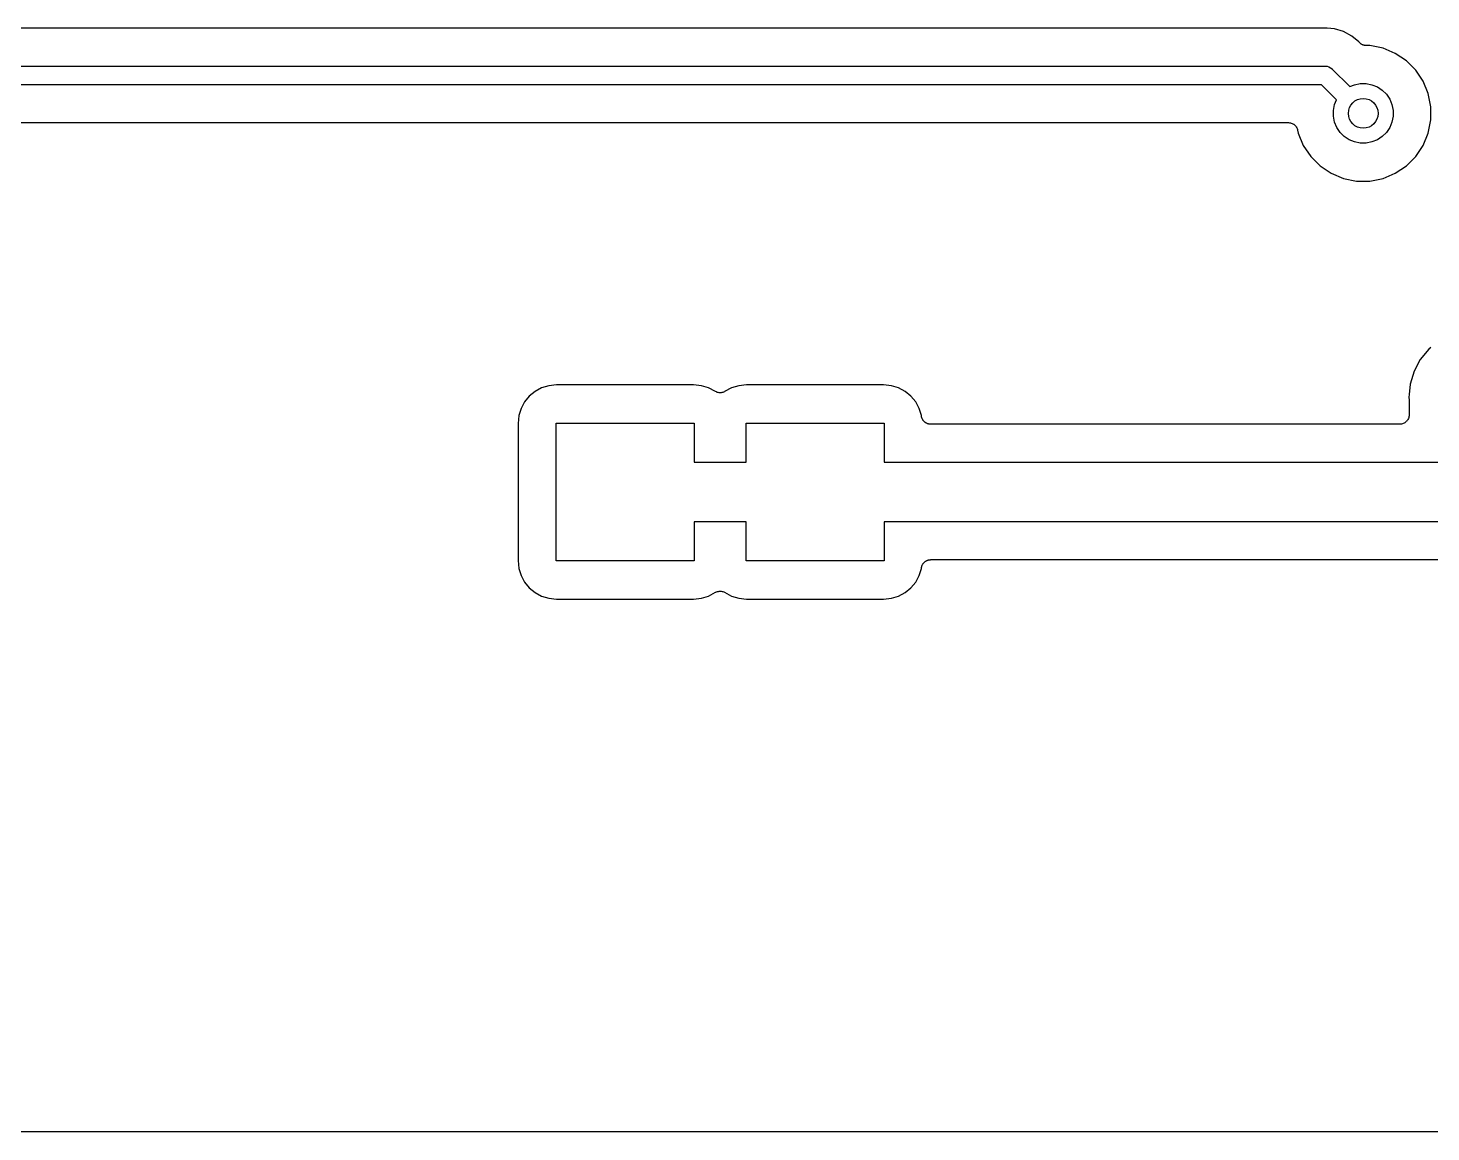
# Model space of a CAD drawing. Extents: x 3.65 to 7.93, y -5.83 to -2.58.
# Drawn here: x 5.285 to 6.026, y -5.828 to -5.245 of the extents above; entities that cross this region are included whole.
import ezdxf

# ---------------------------------------------------------------- set-up
doc = ezdxf.new("R2010")
doc.units = 0
doc.header["$MEASUREMENT"] = 0
doc.layers.add('BLACK', color=7, linetype='CONTINUOUS')

msp = doc.modelspace()

# ---------------------------------------------------------------- linework, layer by layer
at = {"layer": 'BLACK', "linetype": 'CONTINUOUS'}
for p, q in [((5.96853, -5.24508), (5.01147, -5.24508)), ((5.96874, -5.24506), (5.96853, -5.24508)), ((5.96895, -5.24506), (5.96874, -5.24506)), ((5.96902, -5.24505), (5.96895, -5.24506)), ((5.97, -5.24496), (5.96902, -5.24505)), ((5.97098, -5.24505), (5.97, -5.24496)), ((5.97489, -5.24544), (5.97098, -5.24505)), ((5.97098, -5.24505), (5.97098, -5.24505)), ((5.97958, -5.24686), (5.97489, -5.24544)), ((5.98391, -5.24918), (5.97958, -5.24686)), ((5.98771, -5.25229), (5.98391, -5.24918)), ((5.98781, -5.25242), (5.98771, -5.25229)), ((5.98797, -5.25258), (5.98781, -5.25242)), ((5.98811, -5.25275), (5.98797, -5.25258)), ((5.98831, -5.25292), (5.98811, -5.25275)), ((5.9885, -5.25311), (5.98831, -5.25292)), ((5.98869, -5.25324), (5.9885, -5.25311)), ((5.98886, -5.25338), (5.98869, -5.25324)), ((5.98909, -5.25351), (5.98886, -5.25338)), ((5.98932, -5.25366), (5.98909, -5.25351)), ((5.98952, -5.25374), (5.98932, -5.25366)), ((5.98971, -5.25385), (5.98952, -5.25374)), ((5.98997, -5.25393), (5.98971, -5.25385)), ((5.99022, -5.25403), (5.98997, -5.25393)), ((5.99043, -5.25408), (5.99022, -5.25403)), ((5.99064, -5.25414), (5.99043, -5.25408)), ((5.99091, -5.25417), (5.99064, -5.25414)), ((5.99117, -5.25423), (5.99091, -5.25417)), ((5.99139, -5.25423), (5.99117, -5.25423)), ((5.99161, -5.25425), (5.99139, -5.25423)), ((5.99168, -5.25425), (5.99161, -5.25425)), ((5.99352, -5.25425), (5.99168, -5.25425)), ((6.00043, -5.25563), (5.99352, -5.25425)), ((6.00693, -5.25832), (6.00043, -5.25563)), ((6.01279, -5.26223), (6.00693, -5.25832)), ((6.01777, -5.26721), (6.01279, -5.26223)), ((5.01024, -5.26508), (5.96976, -5.26508)), ((5.96976, -5.26508), (5.97, -5.26506)), ((5.97, -5.26506), (5.97024, -5.26508)), ((5.97024, -5.26508), (5.97024, -5.26508)), ((5.97024, -5.26508), (5.97096, -5.26515)), ((5.97096, -5.26515), (5.97189, -5.26543)), ((5.97189, -5.26543), (5.97275, -5.26589)), ((5.97275, -5.26589), (5.9735, -5.2665)), ((5.9735, -5.2665), (5.97365, -5.26669)), ((5.97365, -5.26669), (5.98287, -5.27591)), ((6.02168, -5.27307), (6.01777, -5.26721)), ((5.96796, -5.27492), (5.01204, -5.27492)), ((5.97591, -5.28287), (5.96796, -5.27492)), ((5.98287, -5.27591), (5.98541, -5.27486)), ((5.98541, -5.27486), (5.98845, -5.27425)), ((5.98845, -5.27425), (5.99155, -5.27425)), ((5.99155, -5.27425), (5.99459, -5.27486)), ((5.99459, -5.27486), (5.99746, -5.27604)), ((5.99746, -5.27604), (6.00004, -5.27777)), ((6.02437, -5.27957), (6.02168, -5.27307)), ((5.97486, -5.28541), (5.97591, -5.28287)), ((6.00004, -5.27777), (6.00223, -5.27996)), ((6.00223, -5.27996), (6.00396, -5.28254)), ((6.00396, -5.28254), (6.00514, -5.28541)), ((6.02575, -5.28648), (6.02437, -5.27957)), ((5.97425, -5.28845), (5.97486, -5.28541)), ((5.97425, -5.29155), (5.97425, -5.28845)), ((5.97486, -5.29459), (5.97425, -5.29155)), ((6.00514, -5.28541), (6.00575, -5.28845)), ((6.00575, -5.29155), (6.00514, -5.29459)), ((6.00575, -5.28845), (6.00575, -5.29155)), ((6.02575, -5.29352), (6.02575, -5.28648)), ((5.02239, -5.29492), (5.95043, -5.29492)), ((5.95043, -5.29492), (5.95046, -5.29492)), ((5.95046, -5.29492), (5.95046, -5.29492)), ((5.95046, -5.29492), (5.95046, -5.29492)), ((5.95046, -5.29492), (5.9505, -5.29492)), ((5.9505, -5.29492), (5.95096, -5.29497)), ((5.95096, -5.29497), (5.95143, -5.29502)), ((5.95143, -5.29502), (5.95145, -5.29503)), ((5.95145, -5.29503), (5.95147, -5.29503)), ((5.95147, -5.29503), (5.95191, -5.29517)), ((5.95191, -5.29517), (5.95236, -5.29531)), ((5.95236, -5.29531), (5.95238, -5.29532)), ((5.95238, -5.29532), (5.9524, -5.29533)), ((5.9524, -5.29533), (5.95281, -5.29555)), ((5.95281, -5.29555), (5.95322, -5.29577)), ((5.95322, -5.29577), (5.95323, -5.29579)), ((5.95323, -5.29579), (5.95325, -5.2958)), ((5.95325, -5.2958), (5.95361, -5.29609)), ((5.95361, -5.29609), (5.95397, -5.29639)), ((5.95397, -5.29639), (5.95398, -5.29641)), ((5.95398, -5.29641), (5.954, -5.29642)), ((5.954, -5.29642), (5.95429, -5.29679)), ((5.95429, -5.29679), (5.95459, -5.29715)), ((5.95459, -5.29715), (5.9546, -5.29717)), ((5.9546, -5.29717), (5.95461, -5.29718)), ((5.95461, -5.29718), (5.95483, -5.2976)), ((5.95483, -5.2976), (5.95505, -5.29801)), ((5.95505, -5.29801), (5.95505, -5.29803)), ((5.95505, -5.29803), (5.95506, -5.29805)), ((5.95506, -5.29805), (5.95519, -5.2985)), ((5.95519, -5.2985), (5.95533, -5.29895)), ((5.95533, -5.29895), (5.95563, -5.30043)), ((5.97604, -5.29746), (5.97486, -5.29459)), ((5.97777, -5.30004), (5.97604, -5.29746)), ((6.00396, -5.29746), (6.00223, -5.30004)), ((6.00514, -5.29459), (6.00396, -5.29746)), ((6.02437, -5.30043), (6.02575, -5.29352)), ((5.95563, -5.30043), (5.95832, -5.30693)), ((5.95832, -5.30693), (5.96223, -5.31279)), ((5.97996, -5.30223), (5.97777, -5.30004)), ((5.98254, -5.30396), (5.97996, -5.30223)), ((5.98541, -5.30514), (5.98254, -5.30396)), ((5.98845, -5.30575), (5.98541, -5.30514)), ((5.99155, -5.30575), (5.98845, -5.30575)), ((5.99459, -5.30514), (5.99155, -5.30575)), ((5.99746, -5.30396), (5.99459, -5.30514)), ((6.00004, -5.30223), (5.99746, -5.30396)), ((6.00223, -5.30004), (6.00004, -5.30223)), ((6.01777, -5.31279), (6.02168, -5.30693)), ((6.02168, -5.30693), (6.02437, -5.30043)), ((5.96223, -5.31279), (5.96721, -5.31777)), ((6.01279, -5.31777), (6.01777, -5.31279)), ((5.96721, -5.31777), (5.97307, -5.32168)), ((5.97307, -5.32168), (5.97957, -5.32437)), ((6.00043, -5.32437), (6.00693, -5.32168)), ((6.00693, -5.32168), (6.01279, -5.31777)), ((5.97957, -5.32437), (5.98648, -5.32575)), ((5.98648, -5.32575), (5.99352, -5.32575)), ((5.99352, -5.32575), (6.00043, -5.32437)), ((6.0246, -5.4146), (6.02013, -5.42004)), ((6.02577, -5.41364), (6.0246, -5.4146)), ((6.02013, -5.42004), (6.01681, -5.42625)), ((6.01477, -5.43299), (6.01423, -5.43849)), ((6.01681, -5.42625), (6.01477, -5.43299)), ((5.54937, -5.43937), (5.54687, -5.44242)), ((5.55242, -5.43687), (5.54937, -5.43937)), ((5.55589, -5.43502), (5.55242, -5.43687)), ((5.55966, -5.43387), (5.55589, -5.43502)), ((5.56383, -5.43346), (5.55966, -5.43387)), ((5.63617, -5.43346), (5.56383, -5.43346)), ((5.64034, -5.43387), (5.63617, -5.43346)), ((5.64411, -5.43502), (5.64034, -5.43387)), ((5.64784, -5.43701), (5.64411, -5.43502)), ((5.64827, -5.43719), (5.64784, -5.43701)), ((5.6487, -5.43737), (5.64827, -5.43719)), ((5.64872, -5.43738), (5.6487, -5.43737)), ((5.64874, -5.43738), (5.64872, -5.43738)), ((5.64919, -5.43748), (5.64874, -5.43738)), ((5.64965, -5.43757), (5.64919, -5.43748)), ((5.64967, -5.43757), (5.64965, -5.43757)), ((5.6497, -5.43758), (5.64967, -5.43757)), ((5.65016, -5.43758), (5.6497, -5.43758)), ((5.65063, -5.43758), (5.65016, -5.43758)), ((5.65065, -5.43758), (5.65063, -5.43758)), ((5.65067, -5.43758), (5.65065, -5.43758)), ((5.65113, -5.43749), (5.65067, -5.43758)), ((5.65159, -5.4374), (5.65113, -5.43749)), ((5.65161, -5.4374), (5.65159, -5.4374)), ((5.65163, -5.43739), (5.65161, -5.4374)), ((5.65206, -5.43722), (5.65163, -5.43739)), ((5.65249, -5.43704), (5.65206, -5.43722)), ((5.65253, -5.43702), (5.65249, -5.43704)), ((5.65254, -5.43702), (5.65253, -5.43702)), ((5.65253, -5.43702), (5.65253, -5.43702)), ((5.65255, -5.43701), (5.65254, -5.43702)), ((5.65629, -5.43502), (5.65255, -5.43701)), ((5.66006, -5.43387), (5.65629, -5.43502)), ((5.66422, -5.43346), (5.66006, -5.43387)), ((5.73657, -5.43346), (5.66422, -5.43346)), ((5.74073, -5.43387), (5.73657, -5.43346)), ((5.7445, -5.43502), (5.74073, -5.43387)), ((5.74798, -5.43687), (5.7445, -5.43502)), ((5.75102, -5.43937), (5.74798, -5.43687)), ((5.75352, -5.44242), (5.75102, -5.43937)), ((6.01423, -5.43849), (6.01408, -5.44)), ((6.01408, -5.44), (6.01423, -5.44151)), ((6.01423, -5.43849), (6.01423, -5.43849)), ((5.54502, -5.44589), (5.54387, -5.44966)), ((5.54687, -5.44242), (5.54502, -5.44589)), ((5.75538, -5.44589), (5.75352, -5.44242)), ((5.75652, -5.44966), (5.75538, -5.44589)), ((6.01423, -5.44151), (6.01423, -5.44158)), ((6.01423, -5.44158), (6.01423, -5.44179)), ((6.01423, -5.44179), (6.01425, -5.442)), ((6.01425, -5.442), (6.01425, -5.44925)), ((5.54387, -5.44966), (5.54346, -5.45383)), ((5.54346, -5.45383), (5.54346, -5.52617)), ((5.56358, -5.52642), (5.56358, -5.45358)), ((5.56358, -5.45358), (5.63642, -5.45358)), ((5.63642, -5.45358), (5.63642, -5.47425)), ((5.66398, -5.47425), (5.66398, -5.45358)), ((5.66398, -5.45358), (5.73681, -5.45358)), ((5.73681, -5.45358), (5.73681, -5.47425)), ((5.75653, -5.44974), (5.75652, -5.44966)), ((5.75657, -5.44996), (5.75653, -5.44974)), ((5.75659, -5.45019), (5.75657, -5.44996)), ((5.75667, -5.45044), (5.75659, -5.45019)), ((5.75672, -5.4507), (5.75667, -5.45044)), ((5.75681, -5.45091), (5.75672, -5.4507)), ((5.75687, -5.45113), (5.75681, -5.45091)), ((5.75699, -5.45136), (5.75687, -5.45113)), ((5.75709, -5.4516), (5.75699, -5.45136)), ((5.75722, -5.45179), (5.75709, -5.4516)), ((5.75732, -5.45199), (5.75722, -5.45179)), ((5.75749, -5.45219), (5.75732, -5.45199)), ((5.75763, -5.45241), (5.75749, -5.45219)), ((5.75779, -5.45257), (5.75763, -5.45241)), ((5.75793, -5.45275), (5.75779, -5.45257)), ((5.75813, -5.45292), (5.75793, -5.45275)), ((5.75832, -5.45311), (5.75813, -5.45292)), ((5.75851, -5.45323), (5.75832, -5.45311)), ((5.75868, -5.45338), (5.75851, -5.45323)), ((5.75891, -5.4535), (5.75868, -5.45338)), ((5.75913, -5.45365), (5.75891, -5.4535)), ((5.75934, -5.45374), (5.75913, -5.45365)), ((5.75954, -5.45385), (5.75934, -5.45374)), ((5.75979, -5.45393), (5.75954, -5.45385)), ((5.76003, -5.45403), (5.75979, -5.45393)), ((5.76025, -5.45407), (5.76003, -5.45403)), ((5.76047, -5.45414), (5.76025, -5.45407)), ((5.76073, -5.45417), (5.76047, -5.45414)), ((5.76098, -5.45422), (5.76073, -5.45417)), ((5.76121, -5.45423), (5.76098, -5.45422)), ((5.76144, -5.45425), (5.76121, -5.45423)), ((5.76151, -5.45425), (5.76144, -5.45425)), ((6.00925, -5.45425), (5.76151, -5.45425)), ((6.00972, -5.45421), (6.00925, -5.45425)), ((6.01019, -5.45416), (6.00972, -5.45421)), ((6.01021, -5.45416), (6.01019, -5.45416)), ((6.01022, -5.45416), (6.01021, -5.45416)), ((6.01067, -5.45402), (6.01022, -5.45416)), ((6.01112, -5.45389), (6.01067, -5.45402)), ((6.01114, -5.45388), (6.01112, -5.45389)), ((6.01116, -5.45387), (6.01114, -5.45388)), ((6.01157, -5.45365), (6.01116, -5.45387)), ((6.01199, -5.45344), (6.01157, -5.45365)), ((6.012, -5.45342), (6.01199, -5.45344)), ((6.01202, -5.45342), (6.012, -5.45342)), ((6.01238, -5.45312), (6.01202, -5.45342)), ((6.01275, -5.45282), (6.01238, -5.45312)), ((6.01276, -5.45281), (6.01275, -5.45282)), ((6.01278, -5.4528), (6.01276, -5.45281)), ((6.01308, -5.45244), (6.01278, -5.4528)), ((6.01338, -5.45208), (6.01308, -5.45244)), ((6.01339, -5.45206), (6.01338, -5.45208)), ((6.0134, -5.45205), (6.01339, -5.45206)), ((6.01362, -5.45163), (6.0134, -5.45205)), ((6.01385, -5.45122), (6.01362, -5.45163)), ((6.01386, -5.45119), (6.01385, -5.4512)), ((6.01385, -5.4512), (6.01385, -5.45122)), ((6.014, -5.45074), (6.01386, -5.45119)), ((6.01414, -5.45029), (6.014, -5.45074)), ((6.01415, -5.45026), (6.01414, -5.45027)), ((6.01414, -5.45027), (6.01414, -5.45029)), ((6.0142, -5.44979), (6.01415, -5.45026)), ((6.01425, -5.44932), (6.0142, -5.44979)), ((6.01425, -5.44925), (6.01425, -5.44929)), ((6.01425, -5.44929), (6.01425, -5.44929)), ((6.01425, -5.44929), (6.01425, -5.44929)), ((6.01425, -5.44929), (6.01425, -5.44932)), ((5.63642, -5.47425), (5.66398, -5.47425)), ((5.73681, -5.47425), (6.03425, -5.47425)), ((5.66398, -5.50575), (5.63642, -5.50575)), ((5.63642, -5.50575), (5.63642, -5.52642)), ((5.66398, -5.52642), (5.66398, -5.50575)), ((6.04923, -5.50575), (5.73681, -5.50575)), ((5.73681, -5.50575), (5.73681, -5.52642)), ((5.54346, -5.52617), (5.54387, -5.53034)), ((5.63642, -5.52642), (5.56358, -5.52642)), ((5.73681, -5.52642), (5.66398, -5.52642)), ((5.75669, -5.52949), (5.75674, -5.52923)), ((5.75674, -5.52923), (5.75683, -5.52903)), ((5.75683, -5.52903), (5.7569, -5.52881)), ((5.7569, -5.52881), (5.75702, -5.52858)), ((5.75702, -5.52858), (5.75712, -5.52834)), ((5.75712, -5.52834), (5.75725, -5.52815)), ((5.75725, -5.52815), (5.75736, -5.52795)), ((5.75736, -5.52795), (5.75753, -5.52775)), ((5.75753, -5.52775), (5.75768, -5.52753)), ((5.75768, -5.52753), (5.75784, -5.52737)), ((5.75784, -5.52737), (5.75798, -5.5272)), ((5.75798, -5.5272), (5.75819, -5.52703)), ((5.75819, -5.52703), (5.75837, -5.52685)), ((5.75837, -5.52685), (5.75856, -5.52673)), ((5.75856, -5.52673), (5.75874, -5.52658)), ((5.75874, -5.52658), (5.75897, -5.52646)), ((5.75897, -5.52646), (5.75919, -5.52632)), ((5.75919, -5.52632), (5.7594, -5.52623)), ((5.7594, -5.52623), (5.7596, -5.52613)), ((5.7596, -5.52613), (5.75985, -5.52605)), ((5.75985, -5.52605), (5.7601, -5.52595)), ((5.7601, -5.52595), (5.76032, -5.52591)), ((5.76032, -5.52591), (5.76053, -5.52584)), ((5.76053, -5.52584), (5.7608, -5.52582)), ((5.7608, -5.52582), (5.76105, -5.52577)), ((5.76105, -5.52577), (5.76128, -5.52577)), ((5.76128, -5.52577), (5.76151, -5.52575)), ((5.76151, -5.52575), (6.048, -5.52575)), ((5.54387, -5.53034), (5.54502, -5.53411)), ((5.54502, -5.53411), (5.54687, -5.53758)), ((5.75352, -5.53758), (5.75538, -5.53411)), ((5.75538, -5.53411), (5.75652, -5.53034)), ((5.75652, -5.53034), (5.75653, -5.53026)), ((5.75653, -5.53026), (5.75654, -5.53019)), ((5.75654, -5.53019), (5.75658, -5.52997)), ((5.75658, -5.52997), (5.75661, -5.52974)), ((5.75661, -5.52974), (5.75669, -5.52949)), ((5.54687, -5.53758), (5.54937, -5.54063)), ((5.54937, -5.54063), (5.55242, -5.54313)), ((5.55242, -5.54313), (5.55589, -5.54498)), ((5.64411, -5.54498), (5.64784, -5.54299)), ((5.64784, -5.54299), (5.64786, -5.54298)), ((5.64786, -5.54298), (5.6479, -5.54296)), ((5.64786, -5.54298), (5.64786, -5.54298)), ((5.64786, -5.54298), (5.64786, -5.54298)), ((5.6479, -5.54296), (5.64834, -5.54278)), ((5.64834, -5.54278), (5.64876, -5.54261)), ((5.64876, -5.54261), (5.64879, -5.5426)), ((5.64879, -5.5426), (5.64881, -5.5426)), ((5.64881, -5.5426), (5.64927, -5.54251)), ((5.64927, -5.54251), (5.64972, -5.54242)), ((5.64972, -5.54242), (5.64974, -5.54242)), ((5.64974, -5.54242), (5.64977, -5.54242)), ((5.64977, -5.54242), (5.65023, -5.54242)), ((5.65023, -5.54242), (5.6507, -5.54242)), ((5.6507, -5.54242), (5.65072, -5.54243)), ((5.65072, -5.54243), (5.65074, -5.54243)), ((5.65074, -5.54243), (5.6512, -5.54252)), ((5.6512, -5.54252), (5.65165, -5.54262)), ((5.65165, -5.54262), (5.65167, -5.54262)), ((5.65167, -5.54262), (5.6517, -5.54263)), ((5.6517, -5.54263), (5.65213, -5.54281)), ((5.65213, -5.54281), (5.65255, -5.54299)), ((5.65255, -5.54299), (5.65629, -5.54498)), ((5.7445, -5.54498), (5.74798, -5.54313)), ((5.74798, -5.54313), (5.75102, -5.54063)), ((5.75102, -5.54063), (5.75352, -5.53758)), ((5.55589, -5.54498), (5.55966, -5.54613)), ((5.55966, -5.54613), (5.56383, -5.54654)), ((5.56383, -5.54654), (5.63617, -5.54654)), ((5.63617, -5.54654), (5.64034, -5.54613)), ((5.64034, -5.54613), (5.64411, -5.54498)), ((5.65629, -5.54498), (5.66006, -5.54613)), ((5.66006, -5.54613), (5.66422, -5.54654)), ((5.66422, -5.54654), (5.73657, -5.54654)), ((5.73657, -5.54654), (5.74073, -5.54613)), ((5.74073, -5.54613), (5.7445, -5.54498)), ((7.92303, -5.82803), (3.65697, -5.82803))]:
    msp.add_line(p, q, dxfattribs=at)
at = {"layer": 'BLACK'}
msp.add_circle((5.99, -5.29), 0.00787, dxfattribs=at)

doc.saveas('drawing.dxf')
